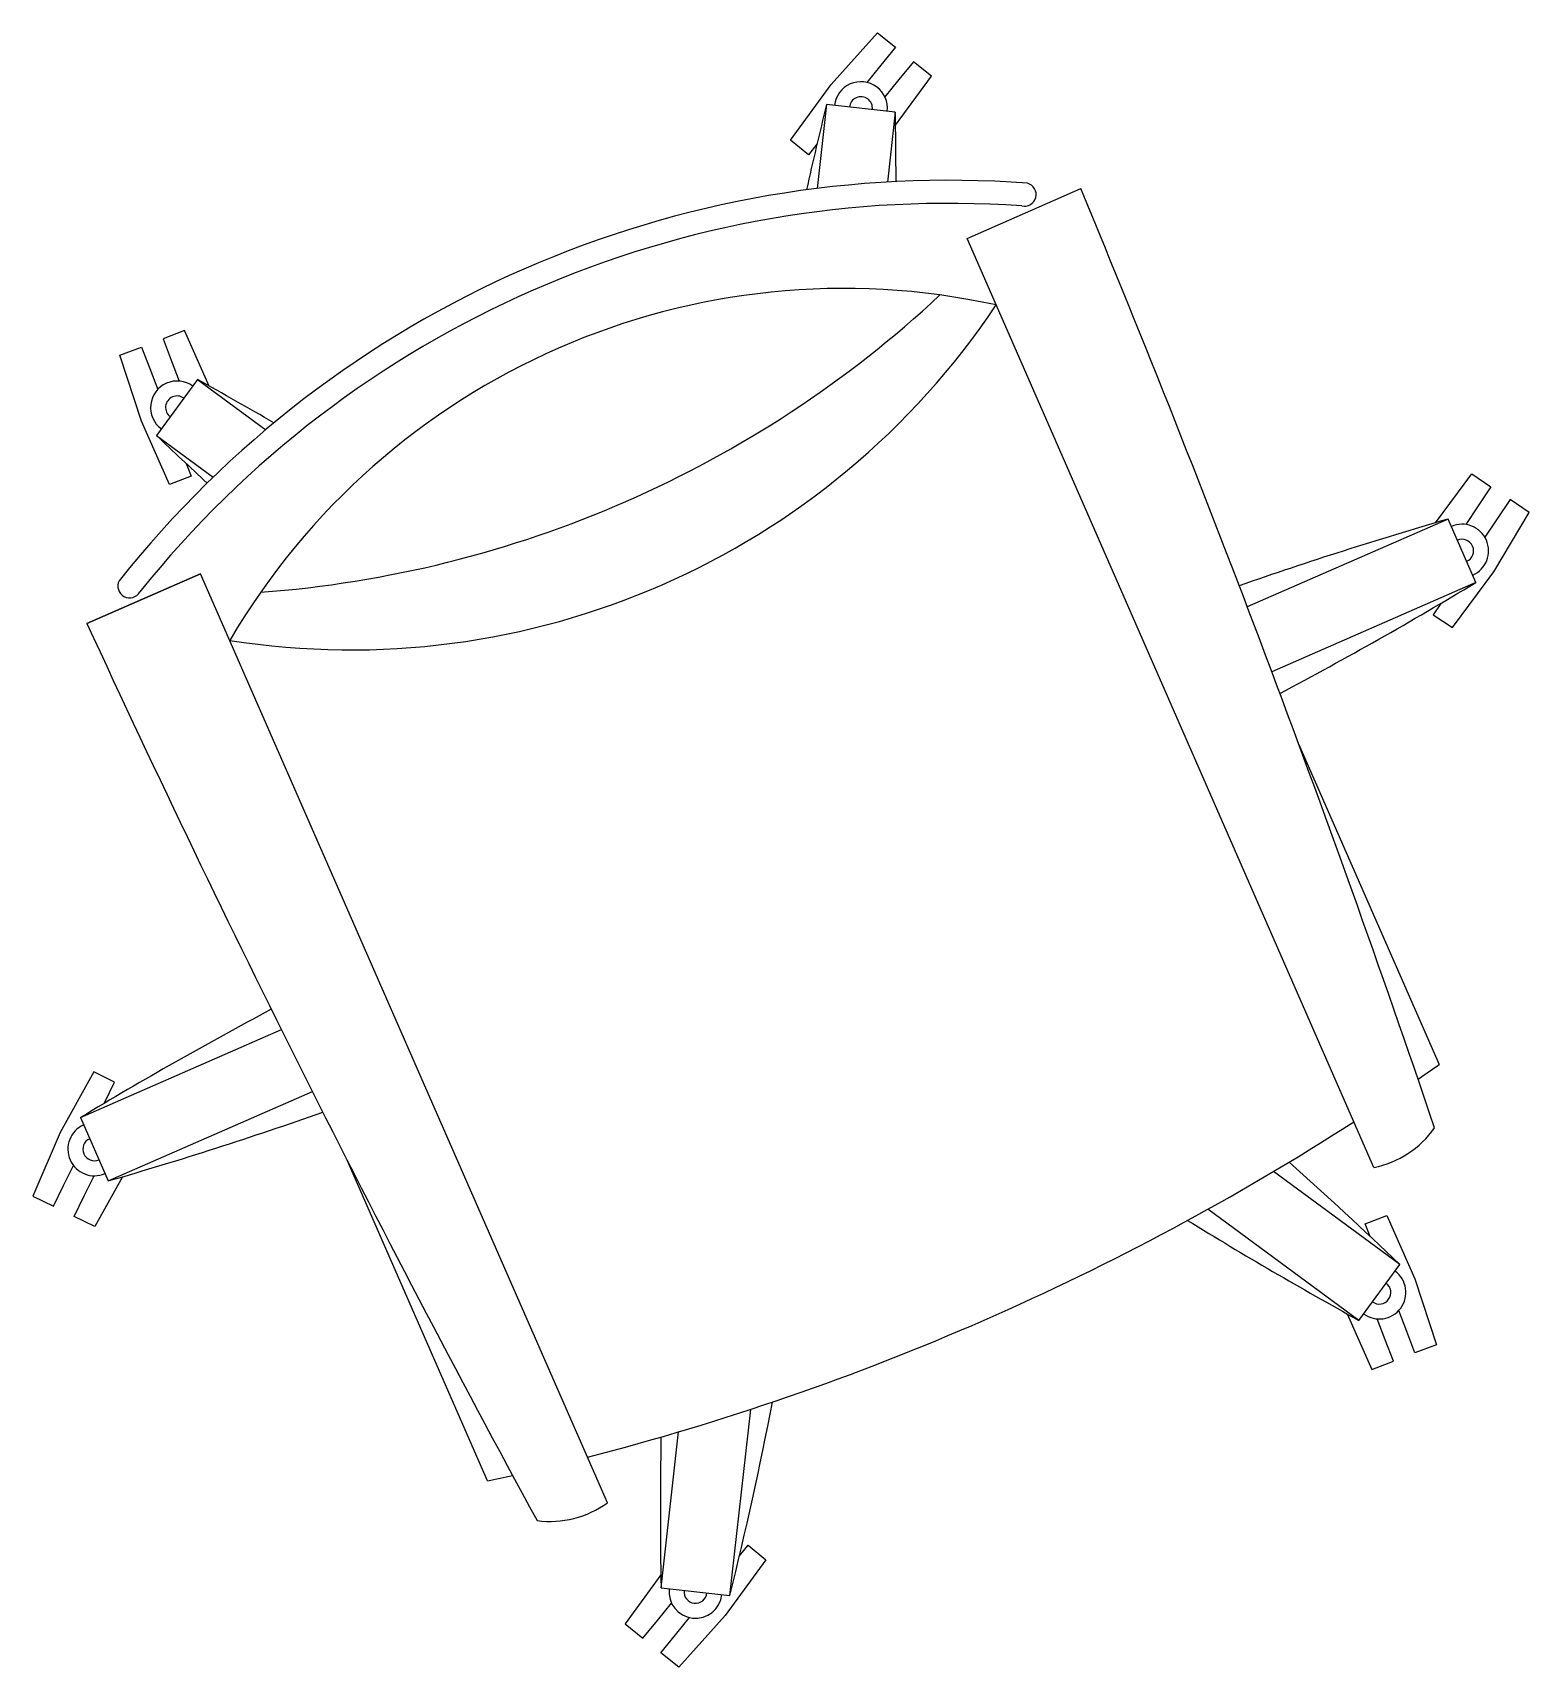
# Paper-space layout 'office1 floor1' of a CAD drawing. Header units: inches. Extents: x 0.3 to 10.8, y 1.4 to 4.2.
# Drawn here: x 3.5636 to 3.7049, y 2.2465 to 2.4009 of the extents above; entities that cross this region are included whole.
import ezdxf

# ---------------------------------------------------------------- set-up
doc = ezdxf.new("R2010")
doc.units = ezdxf.units.IN
doc.header["$MEASUREMENT"] = 0
doc.layers.get('0').update_dxf_attribs({"lineweight": 0})

psp = doc.layouts.new('office1 floor1')

# ---------------------------------------------------------------- linework, layer by layer
at = {"color": 7, "linetype": 'ByBlock', "lineweight": -2}
for p, q in [((3.639032404910926, 2.396014591125196), (3.643397930120504, 2.400892472050158)), ((3.643397930120504, 2.400892472050158), (3.645092084816457, 2.399521571388559)), ((3.645092084816457, 2.399521571388559), (3.643721184154842, 2.397827416692614)), ((3.643721184154842, 2.397827416692614), (3.642397940946481, 2.396192156926449)), ((3.646786239512403, 2.398150670726944), (3.645415338850796, 2.396456516030999)), ((3.648480394208347, 2.396779770065338), (3.646786239512403, 2.398150670726944)), ((3.635172526150871, 2.390727543874492), (3.639032404910926, 2.396014591125196)), ((3.645415338850796, 2.396456516030999), (3.644092095642425, 2.39482125626485)), ((3.645096982122529, 2.392145360365376), (3.648480394208347, 2.396779770065338)), ((3.638577576568358, 2.394115865453458), (3.637693074862412, 2.386182194026238)), ((3.645075343790853, 2.393391448486379), (3.638577576568358, 2.394115865453458)), ((3.645075343790853, 2.393391448486379), (3.644339058382373, 2.386787225489062)), ((3.636866680846801, 2.389356643212893), (3.635172526150871, 2.390727543874492)), ((3.637672242681542, 2.390352153977019), (3.636866680846801, 2.389356643212893)), ((3.651848942734133, 2.381466800345517), (3.662583454495383, 2.386165192626638)), ((3.69025277115382, 2.293724797723543), (3.651848942734133, 2.381466800345517)), ((3.577963020726697, 2.372767647549948), (3.575928708579703, 2.371985916876138)), ((3.575928708579703, 2.371985916876138), (3.576710439253536, 2.369951604729145)), ((3.580284831215504, 2.367520321882188), (3.577963020726697, 2.372767647549948)), ((3.571860084285725, 2.370422455528473), (3.573894396432718, 2.371204186202305)), ((3.573901690478594, 2.36420285933364), (3.571860084285725, 2.370422455528473)), ((3.573894396432718, 2.371204186202305), (3.574676127106551, 2.369169874055319)), ((3.576710439253536, 2.369951604729145), (3.577464994148625, 2.367988012612232)), ((3.574676127106551, 2.369169874055319), (3.575430682001648, 2.367206281938415)), ((3.579194868081526, 2.36812462659777), (3.575318620973847, 2.362859603598737)), ((3.579194868081526, 2.36812462659777), (3.585623378229807, 2.363391789937113)), ((3.576550468328683, 2.358216582646552), (3.573901690478594, 2.36420285933364)), ((3.575318620973847, 2.362859603598737), (3.580669903157527, 2.358919850231908)), ((3.578584780475668, 2.358998313320376), (3.576550468328683, 2.358216582646552)), ((3.578125423781534, 2.360193705715703), (3.578584780475668, 2.358998313320376)), ((3.696079480395807, 2.35461071682996), (3.699499935993321, 2.359217854131487)), ((3.699499935993321, 2.359217854131487), (3.701312132768529, 2.358007287484956)), ((3.701312132768529, 2.358007287484956), (3.700101566121997, 2.356195090709742)), ((3.700101566121997, 2.356195090709742), (3.698933083139849, 2.354445892432887)), ((3.703124329543736, 2.356796720838426), (3.701913762897213, 2.354984524063211)), ((3.704936526318951, 2.355586154191894), (3.703124329543736, 2.356796720838426)), ((3.697275771159131, 2.354960133819106), (3.678307269567802, 2.346657803592728)), ((3.69989729127394, 2.348970693852993), (3.697275771159131, 2.354960133819106)), ((3.701913762897213, 2.354984524063211), (3.700745279915064, 2.353235325786356)), ((3.701575265338501, 2.349968907776178), (3.704936526318951, 2.355586154191894)), ((3.579483406787567, 2.349793103108824), (3.56874889502631, 2.345094710827705)), ((3.56874889502631, 2.345094710827705), (3.579483406787567, 2.349793103108824)), ((3.617887235207269, 2.262051100486829), (3.579483406787567, 2.349793103108824)), ((3.697673126439757, 2.34471297354062), (3.701575265338501, 2.349968907776178)), ((3.69989729127394, 2.348970693852993), (3.680621860602082, 2.3405340237279)), ((3.696572276822137, 2.346988414251463), (3.695860929664549, 2.345923540187158)), ((3.695860929664549, 2.345923540187158), (3.697673126439757, 2.34471297354062)), ((3.683159121585633, 2.333720312156127), (3.696414416075957, 2.30343567305151)), ((3.568136339855299, 2.298437050075791), (3.587104841446629, 2.306739380302169)), ((3.569406533981869, 2.302751950666361), (3.566223442214675, 2.297031858055633)), ((3.571361174925619, 2.301788152171432), (3.569406533981869, 2.302751950666361)), ((3.570397376430697, 2.299833511227682), (3.571361174925619, 2.301788152171432)), ((3.57075785997013, 2.292447610109678), (3.590033290641995, 2.300884280234786)), ((3.570366951162475, 2.299771806965538), (3.570397376430697, 2.299833511227682)), ((3.568136339855299, 2.298437050075791), (3.57075785997013, 2.292447610109678)), ((3.566223442214675, 2.297031858055633), (3.563623743012319, 2.291024105003873)), ((3.606572816584301, 2.264112871329126), (3.593317522093962, 2.294397510433734)), ((3.566542182450997, 2.2920149474527), (3.567472475832823, 2.293901638024844)), ((3.568496823394739, 2.291051148957765), (3.569427116776565, 2.292937839529923)), ((3.572108500299183, 2.292842412191845), (3.569487665843559, 2.288132709519094)), ((3.6927150101554, 2.28454814033004), (3.680780814943247, 2.293334405780762)), ((3.563623743012319, 2.291024105003873), (3.565578383956061, 2.290060306508951)), ((3.565578383956061, 2.290060306508951), (3.566542182450997, 2.2920149474527)), ((3.567533024899811, 2.289096508014023), (3.568496823394739, 2.291051148957765)), ((3.68883876304772, 2.279283117331015), (3.674589106135814, 2.289774086012525)), ((3.569487665843559, 2.288132709519094), (3.567533024899811, 2.289096508014023)), ((3.689448850653585, 2.288409430608408), (3.691483162800556, 2.289191161282226)), ((3.689908207347713, 2.287214038213074), (3.689448850653585, 2.288409430608408)), ((3.691483162800556, 2.289191161282226), (3.694131940650668, 2.283204884595137)), ((3.68883876304772, 2.279283117331015), (3.6927150101554, 2.28454814033004)), ((3.694131940650668, 2.283204884595137), (3.696173546843514, 2.276985288400304)), ((3.693357504022703, 2.278237869873465), (3.692602949127599, 2.280201461990377)), ((3.687748799913742, 2.279887422046595), (3.690070610402542, 2.274640096378822)), ((3.691323191875718, 2.27745613919964), (3.690568636980613, 2.279419731316552)), ((3.692104922549535, 2.275421827052646), (3.691323191875718, 2.27745613919964)), ((3.694139234696528, 2.276203557726471), (3.693357504022703, 2.278237869873465)), ((3.696173546843514, 2.276985288400304), (3.694139234696528, 2.276203557726471)), ((3.690070610402542, 2.274640096378822), (3.692104922549535, 2.275421827052646)), ((3.629456054560911, 2.253291878475334), (3.631416671493449, 2.270877927696986)), ((3.622958287338392, 2.254016295442406), (3.624600318817038, 2.268744744395215)), ((3.630361388447666, 2.257055589951713), (3.631166950282437, 2.258051100715891)), ((3.631166950282437, 2.258051100715891), (3.632861104978391, 2.2566802000543)), ((3.632861104978391, 2.2566802000543), (3.629001226218327, 2.251393152803581)), ((3.62293664900668, 2.255262383563355), (3.619553236920913, 2.250627973863438)), ((3.622958287338392, 2.254016295442406), (3.629456054560911, 2.253291878475334)), ((3.622618292278458, 2.250951227897778), (3.623941535486828, 2.252586487663942)), ((3.621247391616852, 2.249257073201833), (3.622618292278458, 2.250951227897778)), ((3.624312446974403, 2.249580327236171), (3.625635690182759, 2.251215587002336)), ((3.629001226218327, 2.251393152803581), (3.624635701008749, 2.246515271878619)), ((3.619553236920913, 2.250627973863438), (3.621247391616852, 2.249257073201833)), ((3.622941546312796, 2.247886172540218), (3.624312446974403, 2.249580327236171)), ((3.624635701008749, 2.246515271878619), (3.622941546312796, 2.247886172540218))]:
    psp.add_line(p, q, dxfattribs=at)
for centre, radius, start, end in [((3.641826460179613, 2.393753656969919), 0.002504570283485435, 353.6385315095745, 173.6385315104103), ((3.641826460179613, 2.393753656969919), 0.001089670679355775, 353.6385315095745, 173.6385315104103), ((4.017635319270282, 2.300945494007788), 0.3903402239298564, 166.1907544162235, 167.4066649032534), ((3.254805275320905, 2.385991173225747), 0.3903402239296888, 0.1231623798983798, 1.086308603604434), ((3.650070541470943, 2.287025600070325), 0.09992613174033765, 85.70716532884927, 141.5698976911301), ((3.65726301030824, 2.385602556347288), 0.001106799353578922, 256.5656446643299, 74.94945329606445), ((2.361123457770752, 1.845305548152564), 1.409371235017622, 18.71261853694176, 22.56675201218852), ((3.650070541471018, 2.287025600069799), 0.09774679038213788, 85.93133440549796, 141.3457286136666), ((3.640209737955628, 2.309554777068665), 0.06718176726072694, 77.62971392289771, 149.6473490962839), ((3.577269535373421, 2.45335552942186), 0.105605956169648, 274.2774148426583, 312.999648177005), ((3.593672799037887, 2.415878661550066), 0.07327351698834512, 261.0207220283746, 326.25634099057), ((3.57725674452769, 2.36549211509825), 0.002504570283485435, 53.6385315097245, 233.6385315097282), ((3.390468660217255, 2.02644069533574), 0.3903402239297176, 59.87039811563886, 61.08630860344008), ((3.57725674452769, 2.36549211509825), 0.001089670679355775, 53.6385315097245, 233.6385315097282), ((3.84553540087656, 2.644548052556813), 0.3903402239295897, 226.1907544158688, 227.1539006390182), ((3.806116733957995, 1.980101313415359), 0.3903402239296841, 106.1907544158491, 109.2315405581468), ((3.698586531216542, 2.351965413836054), 0.002504570283485435, 293.638531509756, 113.638531509756), ((3.698586531216542, 2.351965413836054), 0.001089670679355775, 293.638531509756, 113.638531509756), ((3.572771907546626, 2.348621615446874), 0.001106799353577461, 152.3276097231374, 330.7114183551943), ((3.498353430668322, 2.6832543498544), 0.3903402239297036, 297.9635820050029, 301.086308603214), ((4.849068182058143, 2.934254961820159), 1.409371235017659, 204.7103110076481, 208.5644444824695), ((3.769680200460797, 1.96415339407437), 0.3903402239296387, 118.04552246125, 121.086308603214), ((3.553755605583435, 2.50707827984023), 0.2486399957988392, 304.4558540447911, 305.0125946470624), ((3.461916897171304, 2.667306430513448), 0.3903402239296921, 286.1907544158492, 289.3134810142087), ((3.569447099912726, 2.295442330092723), 0.002504570283485435, 113.638531509756, 293.638531509756), ((3.553755605583233, 2.507078279840327), 0.2486399957990328, 284.4982967817831, 302.7787662375703), ((3.688399834227261, 2.302851186313929), 0.009312590614674912, 281.4768015316652, 324.6429597449333), ((3.569447099912726, 2.295442330092723), 0.001089670679355775, 113.638531509756, 293.638531509756), ((3.422498230252565, 2.002859691371897), 0.390340223929718, 46.19075441586853, 48.28159961491536), ((3.877564970912089, 2.620967048592993), 0.3903402239297207, 238.338876305406, 241.0863086030493), ((3.690776886601548, 2.281915628830527), 0.002504570283485435, 233.6385315097282, 53.6385315097245), ((3.690776886601548, 2.281915628830527), 0.001089670679355775, 233.6385315097282, 53.6385315093438), ((3.250398311859108, 2.346462249921013), 0.390340223929724, 346.1907544162235, 348.938186713982), ((4.013228355808334, 2.261416570702993), 0.3903402239296798, 178.9954634043364, 181.0863086036044), ((3.55375560558318, 2.507078279840312), 0.2486399957990337, 282.2644683725866, 282.8212089747873), ((3.612439729382212, 2.269604180934079), 0.009312590614673983, 262.634103274314, 305.8002614877913), ((3.626207170949647, 2.253654086958866), 0.002504570283485435, 173.6385315095746, 353.6385315095745), ((3.626207170949647, 2.253654086958866), 0.001089670679355775, 173.6385315095746, 353.6385315095745)]:
    psp.add_arc(centre, radius, start, end, dxfattribs=at)

doc.saveas('drawing.dxf')
